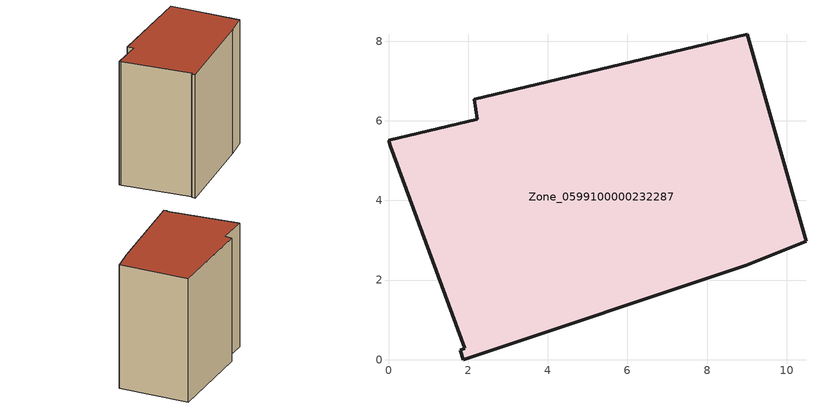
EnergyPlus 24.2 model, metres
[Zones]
Zone_0599100000232287
 floor ground (C_G): 2.23,6.04 2.15,6.54 9.01,8.17 10.48,2.97 8.98,2.37 1.88,0 1.8,0.24 1.91,0.28 0.04,5.38 0,5.51 z3.58
 wall outside (C_F): 2.15,6.54 2.23,6.04 0,5.51 0.04,5.38 1.91,0.28 1.8,0.24 1.88,0 8.98,2.37 10.48,2.97 9.01,8.17 2.15,6.54 z3.58:13.59
 roof outside (C_R): 0.04,5.38 1.91,0.28 1.8,0.24 1.88,0 8.98,2.37 10.48,2.97 9.01,8.17 2.15,6.54 2.23,6.04 0,5.51 z13.59
[BUILDING]
Pand.0599100000232287: North Axis=0; Terrain=City; Loads Convergence Tolerance Value=0.04; Temperature Convergence Tolerance Value=0.4; Solar Distribution=FullExterior; Maximum Number of Warmup Days=25; Minimum Number of Warmup Days=1
[Site:Location]
Rotterdam.The.Hague.AP_ZH_NLD Design_Conditions: Latitude=51.96; Longitude=4.45; Time Zone=1; Elevation=-4.5
[SITE:GROUNDTEMPERATURE:BUILDINGSURFACE]
18, 18, 18, 18, 18, 18, 18, 18, 18, 18, 18, 18
[MATERIAL] Thermal Absorptance=0.9; Solar Absorptance=0.7; Visible Absorptance=0.7
Name | Roughness | Thickness | Conductivity | Density | Specific Heat
G.TI.1946 | MediumSmooth | 0.15 | 1 | 540 | 1210
F.TI.1946 | Rough | 0.3 | 0.857143 | 1920 | 840
R.TI.1946 | MediumRough | 0.2 | 0.1 | 1500 | 1000
[CONSTRUCTION]
C_G: G.TI.1946
C_F: F.TI.1946
C_R: R.TI.1946
[ZONE]
Zone_0599100000232287: Type=1; Multiplier=1; Ceiling Height=Autocalculate; Volume=Autocalculate; Floor Area=autocalculate; Part of Total Floor Area=Yes
[ZONEINFILTRATION:DESIGNFLOWRATE]
Infil_Zone_0599100000232287: Zone or ZoneList or Space or SpaceList=Zone_0599100000232287; Schedule=AlwaysOn; Design Flow Rate Calculation Method=Flow/Area; Flow Rate per Floor Area=0.003; Constant Term Coefficient=1; Temperature Term Coefficient=0; Velocity Term Coefficient=0; Velocity Squared Term Coefficient=0
[HVACTEMPLATE:ZONE:IDEALLOADSAIRSYSTEM]
Zone_0599100000232287: Maximum Heating Supply Air Temperature=50; Minimum Cooling Supply Air Temperature=13; Maximum Heating Supply Air Humidity Ratio=0.0156; Minimum Cooling Supply Air Humidity Ratio=0.0077; Heating Limit=NoLimit; Cooling Limit=NoLimit; Dehumidification Control Type=ConstantSensibleHeatRatio; Cooling Sensible Heat Ratio=0.7; Dehumidification Setpoint=60; Humidification Control Type=None; Humidification Setpoint=30; Outdoor Air Method=None; Outdoor Air Flow Rate per Person=0.00944; Outdoor Air Flow Rate per Zone Floor Area=0; Outdoor Air Flow Rate per Zone=0; Demand Controlled Ventilation Type=None; Outdoor Air Economizer Type=NoEconomizer; Heat Recovery Type=None; Sensible Heat Recovery Effectiveness=0.7; Latent Heat Recovery Effectiveness=0.65
[ZONECONTROL:THERMOSTAT]
ThermostatControl_Zone_0599100000232287: Zone or ZoneList=Zone_0599100000232287; Control Type Schedule=DualSetpointControlType; Control 1=Thermostat_Zone_0599100000232287; Temperature Difference Between Cutout And Setpoint=0
[THERMOSTATSETPOINT:DUALSETPOINT]
Thermostat_Zone_0599100000232287: Heating Setpoint Temperature Schedule=HeatingSetpoint_Zone_0599100000232287; Cooling Setpoint Temperature Schedule=CoolingSetpoint_Zone_0599100000232287
[SCHEDULE:COMPACT]
HeatingSetpoint_Zone_0599100000232287: Through: 12/31, For: AllDays, Until: 24:00, 21
CoolingSetpoint_Zone_0599100000232287: Through: 12/31, For: AllDays, Until: 24:00, 24
DualSetpointControlType: Through: 12/31, For: AllDays, Until: 24:00, 4
AlwaysOn: Through: 12/31, For: AllDays, Until: 24:00, 1
